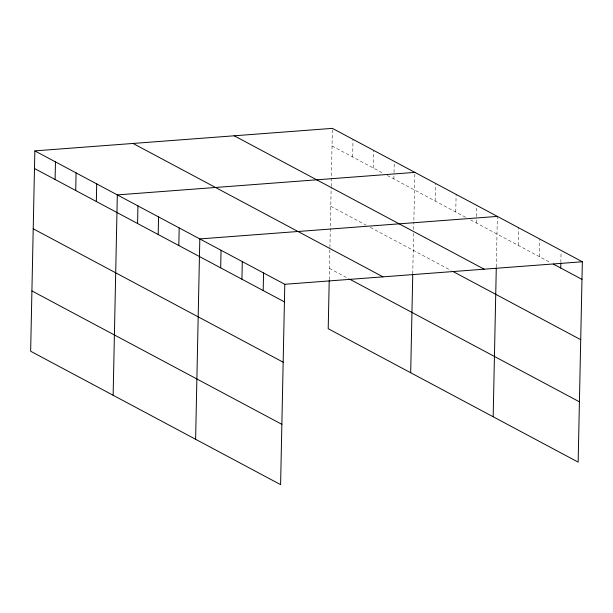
<?xml version="1.0" encoding="UTF-8"?>
<svg xmlns="http://www.w3.org/2000/svg" width="613" height="613" viewBox="0 0 613 613"><rect width="100%" height="100%" fill="white"/><g stroke="black" fill="none" stroke-linecap="round" stroke-linejoin="round"><path stroke-width="0.46" stroke-dasharray="3.06 2.3" d="M329.235 279.72L331.166 187.432M331.181 186.49L332.399 128.362M352.651 156.974L353.019 139.366M373.271 167.977L373.646 150.369M393.898 178.988L394.013 173.425M394.029 172.498L394.266 161.38M412.756 273.835L413.606 233.338M413.683 229.569L413.844 222.029M413.882 220.144L414.886 172.383M435.138 200.995L435.506 183.387M455.758 212.006L456.126 194.39M476.378 223.009L476.493 217.446M476.516 216.519L476.745 205.401M496.308 266.992L497.365 216.404M518.246 245.353L518.613 227.745M539.494 256.694L539.861 239.085M560.849 262.471L561.064 252.28M332.031 145.971L383.171 173.264M387.293 175.464L466.478 217.73M470.608 219.929L550.926 262.801M330.767 206.274L366.237 225.209M370.359 227.408L451.191 270.548M329.465 268.41L349.264 278.976"/><path stroke-width="0.92" d="M34.849 150.882L30.65 351.241L280.601 484.638L284.792 284.286L34.849 150.882L332.399 128.362L582.35 261.759L578.151 462.118L328.208 328.714L329.212 280.662M55.101 179.494L55.469 161.886M75.721 190.505L76.089 172.897M96.341 201.508L96.708 183.9M113.137 395.262L117.328 194.903L414.886 172.383M137.58 223.523L137.948 205.907M158.2 234.526L158.568 216.918M178.82 245.529L179.195 227.921M195.616 439.283L199.815 238.924L497.365 216.404M220.688 267.873L221.055 250.265M241.936 279.214L242.304 261.605M263.184 290.554L263.552 272.946M410.687 372.735L412.741 274.777M493.174 416.763L496.285 267.935M560.734 268.034L560.834 263.398M284.792 284.286L582.35 261.759M553.378 264.111L581.982 279.375M234.212 135.795L484.155 269.191M452.846 271.429L580.718 339.679M133.036 143.45L382.987 276.854M350.092 279.413L579.415 401.814M34.481 168.491L284.424 301.895M33.217 228.795L283.16 362.199M31.914 290.93L281.865 424.334"/></g></svg>
